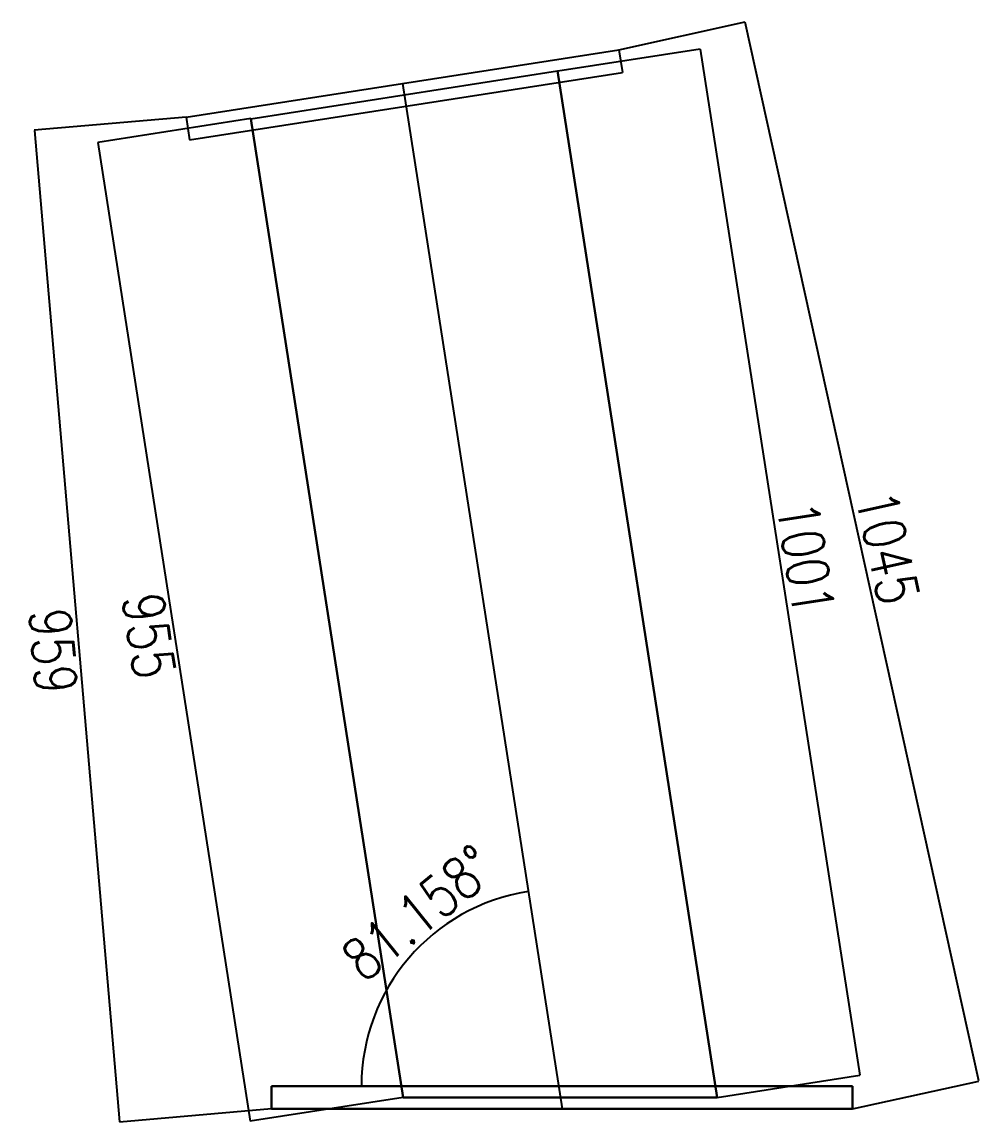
# Model space of a CAD drawing. Extents: x 154981 to 165753, y -86801 to -82885.
# Drawn here: x 154981 to 155904, y -86660 to -85600 of the extents above; entities that cross this region are included whole.
import ezdxf

# ---------------------------------------------------------------- set-up
doc = ezdxf.new("R2010")
doc.units = 0
doc.header["$MEASUREMENT"] = 0
doc.layers.get('0').update_dxf_attribs({"linetype": 'CONTINUOUS', "lineweight": 25})
doc.layers.get('Defpoints').update_dxf_attribs({"linetype": 'CONTINUOUS'})
doc.styles.add('DimFont', font='simplex.shx', dxfattribs={"width": 0.8, "bigfont": 'gbhzfs.shx'})
doc.styles.get("Standard").update_dxf_attribs({"font": 'simplex.shx', "width": 0.7, "height": 3, "bigfont": 'gbhzfs.shx'})
doc.dimstyles.new('ISO-25', dxfattribs={"dimtxt": 2.5, "dimasz": 2.5, "dimexe": 1.25, "dimexo": 0.625, "dimtad": 2, "dimtxsty": 'Standard', "dimcen": 2.5, "dimadec": 0, "dimazin": 0, "dimtfac": 1, "dimtmove": 0, "dimatfit": 3, "dimfxl": 0, "dimarcsym": 0})
doc.dimstyles.new('ISO-25$0', dxfattribs={"dimtxt": 2, "dimasz": 1.5, "dimexe": 1.25, "dimexo": 0.625, "dimtad": 1, "dimdsep": 46, "dimtxsty": 'Standard', "dimcen": 2.5, "dimclrd": 150, "dimclre": 2, "dimclrt": 6, "dimadec": 0, "dimazin": 0, "dimtfac": 1, "dimtmove": 0, "dimatfit": 0, "dimfxl": 0, "dimarcsym": 0})

# ---------------------------------------------------------------- blocks, each defined once
blk = doc.blocks.new('*D660')
at = {"color": 2, "lineweight": -2}
blk.add_line((155139.6, -85691.3), (154993.3, -85703.9), dxfattribs=at)
at = {"color": 150, "lineweight": -2}
blk.add_line((154993.5, -85704.1), (155075.6, -86659.4), dxfattribs=at)
at = {"color": 2, "linetype": 'Continuous', "lineweight": -2}
blk.add_line((155221.8, -86647), (155075.5, -86659.6), dxfattribs=at)
at = {"color": 150, "linetype": 'Continuous'}
for points in [[(154993.5, -85704.1), (154993.5, -85704.1), (154993.5, -85703.9)], [(155075.7, -86659.4), (155075.6, -86659.4), (155075.7, -86659.6)]]:
    blk.add_solid(points, dxfattribs=at)
at = {"layer": 'Defpoints', "color": 0, "linetype": 'Continuous'}
for p in [(155139.7, -85691.3), (155221.9, -86647), (155075.7, -86659.6)]:
    blk.add_point(p, dxfattribs=at)
at = {"color": 6, "linetype": 'Continuous', "insert": (155011.5, -86205.7), "char_height": 40, "attachment_point": 5, "rotation": 274.915, "style": 'DimFont'}
blk.add_mtext('\\A1;959', dxfattribs=at)
blk = doc.blocks.new('*D661')
at = {"color": 2, "linetype": 'Continuous', "lineweight": -2}
blk.add_line((155556.7, -85626.4), (155678.5, -85599.5), dxfattribs=at)
at = {"color": 150, "lineweight": -2}
blk.add_line((155903.5, -86620), (155678.4, -85599.8), dxfattribs=at)
at = {"color": 2, "lineweight": -2}
blk.add_line((155781.9, -86647), (155903.7, -86620.1), dxfattribs=at)
at = {"color": 150, "linetype": 'Continuous'}
for points in [[(155678.4, -85599.8), (155678.4, -85599.8), (155678.3, -85599.6)], [(155903.5, -86620), (155903.5, -86620), (155903.5, -86620.1)]]:
    blk.add_solid(points, dxfattribs=at)
at = {"layer": 'Defpoints', "color": 0, "linetype": 'Continuous'}
for p in [(155678.3, -85599.6), (155556.7, -85626.4), (155781.9, -86647)]:
    blk.add_point(p, dxfattribs=at)
at = {"color": 6, "linetype": 'Continuous', "insert": (155815.7, -86106), "char_height": 40, "attachment_point": 5, "rotation": 282.4437, "style": 'DimFont'}
blk.add_mtext('\\A1;1045', dxfattribs=at)
blk = doc.blocks.new('*D662')
at = {"color": 2, "lineweight": -2}
blk.add_line((155497.7, -85646.7), (155635.1, -85625.4), dxfattribs=at)
at = {"color": 150, "lineweight": -2}
blk.add_line((155634.9, -85625.6), (155788.8, -86614.4), dxfattribs=at)
at = {"color": 2, "linetype": 'Continuous', "lineweight": -2}
blk.add_line((155651.5, -86636), (155789, -86614.6), dxfattribs=at)
at = {"color": 150, "linetype": 'Continuous'}
for points in [[(155635, -85625.6), (155634.9, -85625.6), (155634.9, -85625.4)], [(155788.8, -86614.4), (155788.7, -86614.5), (155788.8, -86614.6)]]:
    blk.add_solid(points, dxfattribs=at)
at = {"layer": 'Defpoints', "color": 0, "linetype": 'Continuous'}
for p in [(155497.6, -85646.8), (155788.8, -86614.6), (155651.5, -86636)]:
    blk.add_point(p, dxfattribs=at)
at = {"color": 6, "linetype": 'Continuous', "insert": (155736.6, -86116.2), "char_height": 40, "attachment_point": 5, "rotation": 278.842, "style": 'DimFont'}
blk.add_mtext('\\A1;1001', dxfattribs=at)
blk = doc.blocks.new('*D663')
at = {"color": 2, "linetype": 'Continuous', "lineweight": -2}
blk.add_line((155202.1, -85692.7), (155054.7, -85715.7), dxfattribs=at)
at = {"color": 150, "lineweight": -2}
blk.add_line((155201.6, -86658.7), (155054.9, -85715.8), dxfattribs=at)
at = {"color": 2, "lineweight": -2}
blk.add_line((155348.8, -86636), (155201.5, -86658.9), dxfattribs=at)
at = {"color": 150, "linetype": 'Continuous'}
for points in [[(155055, -85715.8), (155054.9, -85715.8), (155054.9, -85715.6)], [(155201.6, -86658.7), (155201.6, -86658.7), (155201.6, -86658.9)]]:
    blk.add_solid(points, dxfattribs=at)
at = {"layer": 'Defpoints', "color": 0, "linetype": 'Continuous'}
for p in [(155202.1, -85692.7), (155054.9, -85715.6), (155348.9, -86636)]:
    blk.add_point(p, dxfattribs=at)
at = {"color": 6, "linetype": 'Continuous', "insert": (155103.6, -86191.1), "char_height": 40, "attachment_point": 5, "rotation": 278.842, "style": 'DimFont'}
blk.add_mtext('\\A1;955', dxfattribs=at)
blk = doc.blocks.new('*D664')
at = {"color": 150, "linetype": 'Continuous', "lineweight": -2}
blk.add_arc((155498.5, -86625.1), 189.9, 98.8963, 179.9457, dxfattribs=at)
at = {"color": 150, "linetype": 'Continuous'}
for points in [[(155469.1, -86437.5), (155469.1, -86437.6), (155469.3, -86437.5)], [(155308.7, -86624.9), (155308.6, -86624.9), (155308.6, -86625.1)]]:
    blk.add_solid(points, dxfattribs=at)
at = {"layer": 'Defpoints', "color": 0, "linetype": 'Continuous'}
for p in [(155348.2, -85658.9), (155329.4, -86538.8), (155221.9, -86625.1), (155781.9, -86625.1), (155501.9, -86647)]:
    blk.add_point(p, dxfattribs=at)
at = {"color": 6, "linetype": 'Continuous', "insert": (155363.5, -86457.9), "char_height": 40, "attachment_point": 5, "rotation": 38.9111, "style": 'DimFont'}
blk.add_mtext('\\A1;81.158°', dxfattribs=at)

msp = doc.modelspace()

# ---------------------------------------------------------------- linework, layer by layer
at = {"color": 3, "linetype": 'Continuous'}
for p, q in [((155139.68728, -85691.3027), (155556.67222, -85626.43699)), ((155556.67222, -85626.43699), (155560.05384, -85648.17554)), ((155143.0689, -85713.04125), (155560.05384, -85648.17554)), ((155202.14722, -85692.71879), (155497.5939, -85646.75944)), ((155348.17975, -85658.86984), (155501.88995, -86646.98581)), ((155139.68728, -85691.3027), (155143.0689, -85713.04125))]:
    msp.add_line(p, q, dxfattribs=at)
at = {"color": 3, "linetype": 'Continuous', "lineweight": 30}
for p, q in [((155651.47716, -86635.98792), (155497.5939, -85646.75944)), ((155202.14722, -85692.71879), (155348.8811, -86635.98792)), ((155348.8811, -86635.98792), (155651.47716, -86635.98792))]:
    msp.add_line(p, q, dxfattribs=at)
at = {"color": 7, "linetype": 'Continuous', "lineweight": 30}
for points in [[(155781.8707, -86625.11982), (155221.8707, -86625.11982)], [(155221.8707, -86625.11982), (155221.8707, -86646.98792)], [(155781.8707, -86646.98792), (155781.8707, -86625.11982)], [(155221.8707, -86646.98792), (155781.8707, -86646.98792)]]:
    msp.add_lwpolyline(points, dxfattribs=at)

# ---------------------------------------------------------------- dimensions: what is measured, and where the dimension line sits
at = {"color": 3, "linetype": 'Continuous'}
for base, p1, p2, angle, picture, middle in [((155678.34664, -85599.58787), (155781.8707, -86646.98792), (155556.67222, -85626.43699), 102.44368186, '*D661', (155791.29081, -86111.42649)), ((155075.66324, -86659.56092), (155139.68728, -85691.3027), (155221.8707, -86646.98792), 274.9150152, '*D660', (155036.45144, -86203.57926))]:
    dim = msp.add_linear_dim(base=base, p1=p1, p2=p2, angle=angle, dimstyle='ISO-25$0', override={"dimtxt": 40, "dimasz": 0.18, "dimexe": 0.18, "dimexo": 0.0625, "dimgap": 5, "dimtad": 2, "dimdec": 0, "dimzin": 0, "dimtxsty": 'DimFont', "dimcen": 0.09, "dimadec": 3, "dimtdec": 4, "dimtofl": 0, "dimtolj": 1, "dimtzin": 0}, dxfattribs=at)
    dim.commit()
    dim.dimension.update_dxf_attribs({"geometry": picture, "text_midpoint": middle, "dimtype": 161})
for p1, p2, distance, picture, middle in [((155497.5939, -85646.75944), (155651.47716, -86635.98792), 138.97657, '*D662', (155736.56339, -86116.16881)), ((155348.8811, -86635.98792), (155202.14722, -85692.71879), 149.0154, '*D663', (155103.56676, -86191.1013))]:
    dim = msp.add_aligned_dim(p1=p1, p2=p2, distance=distance, dimstyle='ISO-25$0', override={"dimtxt": 40, "dimasz": 0.18, "dimexe": 0.18, "dimexo": 0.0625, "dimgap": 5, "dimtad": 2, "dimdec": 0, "dimzin": 0, "dimtxsty": 'DimFont', "dimcen": 0.09, "dimadec": 3, "dimtdec": 4, "dimtofl": 0, "dimtolj": 1, "dimtzin": 0}, dxfattribs=at)
    dim.commit()
    dim.dimension.update_dxf_attribs({"geometry": picture, "text_midpoint": middle})
dim = msp.add_angular_dim_2l(base=(155329.39945, -86538.76878), line1=((155348.17975, -85658.86984), (155501.88995, -86646.98581)), line2=((155781.8707, -86625.11982), (155221.8707, -86625.11982)), dimstyle='ISO-25', override={"dimtxt": 40, "dimasz": 0.18, "dimexe": 0.18, "dimexo": 0.0625, "dimgap": 5, "dimdec": 0, "dimzin": 0, "dimdsep": 46, "dimtxsty": 'DimFont', "dimcen": 0.09, "dimclrd": 150, "dimclre": 2, "dimclrt": 6, "dimadec": 3, "dimtdec": 4, "dimtofl": 0, "dimatfit": 0, "dimtolj": 1, "dimtzin": 0}, dxfattribs=at)
dim.commit()
dim.dimension.update_dxf_attribs({"geometry": '*D664', "text_midpoint": (155379.23347, -86477.3841), "dimtype": 162})

doc.saveas('drawing.dxf')
